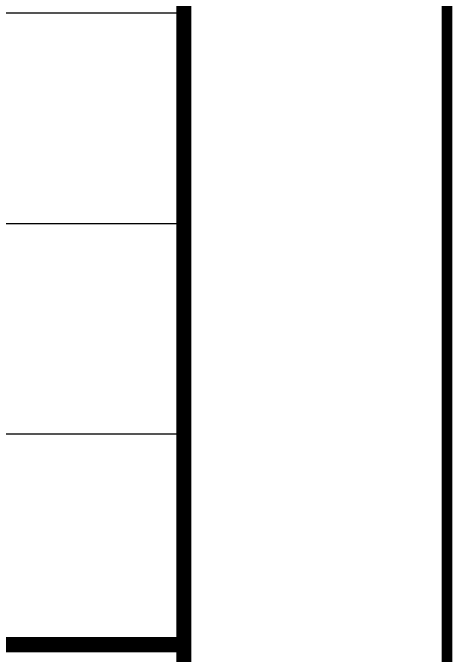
# Model space of a CAD drawing. Extents: x 447413 to 2975780, y -1432727 to 1301644.
# Drawn here: x 2346949 to 2348619, y 886440 to 888881 of the extents above; entities that cross this region are included whole.
import ezdxf

# ---------------------------------------------------------------- set-up
doc = ezdxf.new("R2010")
doc.units = 0
doc.header["$LTSCALE"] = 1000
doc.header["$MEASUREMENT"] = 0
doc.layers.add('图框', color=253, linetype='Continuous')

# ---------------------------------------------------------------- blocks, each defined once
blk = doc.blocks.new('新块A1图框')
at = {"layer": '图框', "color": 153}
for p, q in [((57199.2, -117274.1), (50699.2, -117274.1)), ((57199.2, -118074.1), (50699.2, -118074.1)), ((57199.2, -118874.1), (50699.2, -118874.1))]:
    blk.add_line(p, q, dxfattribs=at)
at = {"layer": '图框', "color": 153, "const_width": 58}
for points in [[(50699.2, -69074.1), (57199.2, -69074.1), (57199.2, -126474.1), (50699.2, -126474.1)], [(50699.2, -97274.1), (57199.2, -97274.1), (57199.2, -126474.1), (50699.2, -126474.1)]]:
    blk.add_lwpolyline(points, close=True, dxfattribs=at)
blk.add_lwpolyline([(50699.2, -119674.1), (57199.2, -119674.1)], dxfattribs=at)
blk = doc.blocks.new('A1')
at = {"layer": '图框', "color": 2, "const_width": 40}
blk.add_lwpolyline([(2104618.1, 748108.7), (2188718.1, 748108.7), (2188718.1, 688708.7), (2104618.1, 688708.7)], close=True, dxfattribs=at)
at = {"layer": '图框'}
blk.add_blockref('新块A1图框', (2130518.9, 816182.8), dxfattribs=at)

msp = doc.modelspace()

# ---------------------------------------------------------------- block references
msp.add_blockref('A1', (159881.3, 189971.3))

doc.saveas('drawing.dxf')
